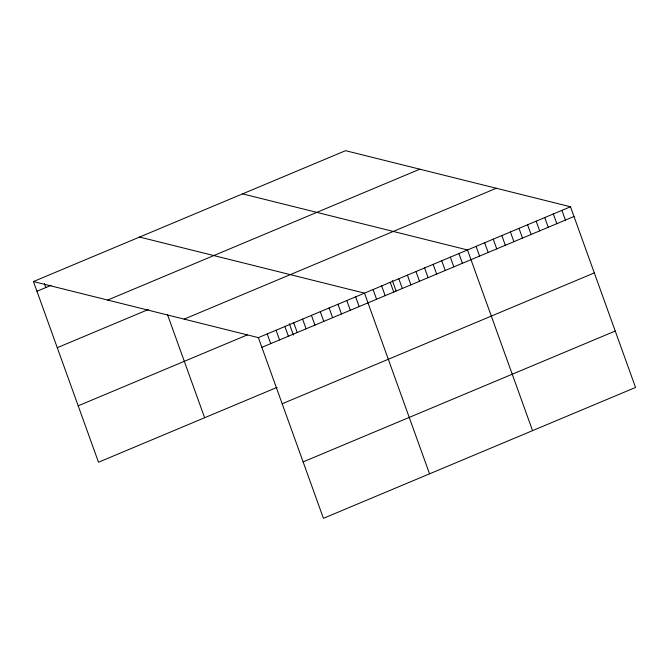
<?xml version="1.0" encoding="UTF-8"?>
<svg xmlns="http://www.w3.org/2000/svg" width="669" height="669" viewBox="0 0 669 669"><rect width="100%" height="100%" fill="white"/><g stroke="black" fill="none" stroke-linecap="round" stroke-linejoin="round"><path stroke-width="1" d="M33.45 281.549L345.572 150.676L570.498 206.771L635.55 387.451L323.428 518.324L258.376 337.636L33.45 281.549L98.502 462.229L277.108 387.343M36.946 291.266L51.095 285.337M107.676 300.055L419.798 169.19M57.258 347.688L148.351 309.496M184.151 319.13L496.273 188.257M78.189 405.815L247.254 334.926M258.376 337.636L570.498 206.771M261.872 347.353L574.002 216.488M282.184 403.775L594.315 272.902M303.116 461.903L615.237 331.038M242.571 193.868L467.497 249.955L532.549 430.635M139.57 237.052L364.496 293.139L429.548 473.828M561.918 210.367L565.414 220.084M553.33 213.963L556.834 223.689M544.75 217.567L548.246 227.284M536.17 221.163L539.666 230.88M527.582 224.759L531.086 234.484M519.002 228.363L522.497 238.08M510.414 231.959L513.917 241.676M501.834 235.555L505.329 245.28M493.245 239.159L496.749 248.876M484.665 242.755L488.161 252.472M476.085 246.359L479.581 256.076M458.917 253.551L462.413 263.277M450.329 257.155L453.833 266.872M441.749 260.751L445.245 270.468M433.169 264.347L436.665 274.073M424.581 267.951L428.085 277.668M416.001 271.547L419.496 281.264M407.413 275.143L410.917 284.869M398.833 278.747L402.328 288.464M392.343 280.587L396.065 290.931M390.244 282.343L393.748 292.06M381.664 285.947L385.16 295.665M373.085 289.543L376.58 299.26M355.657 296.852L359.153 306.569M346.81 300.557L350.313 310.274M337.97 304.261L341.466 313.987M329.123 307.974L332.627 317.691M320.284 311.679L323.779 321.404M311.436 315.392L314.94 325.109M302.597 319.096L306.093 328.814M293.75 322.801L297.245 332.526M289.343 323.771L293.407 335.06M284.91 326.514L288.406 336.231M276.063 330.218L279.558 339.944M267.215 333.931L270.719 343.649M167.568 314.815L204.622 417.74M44.397 283.673L45.793 287.561"/></g></svg>
